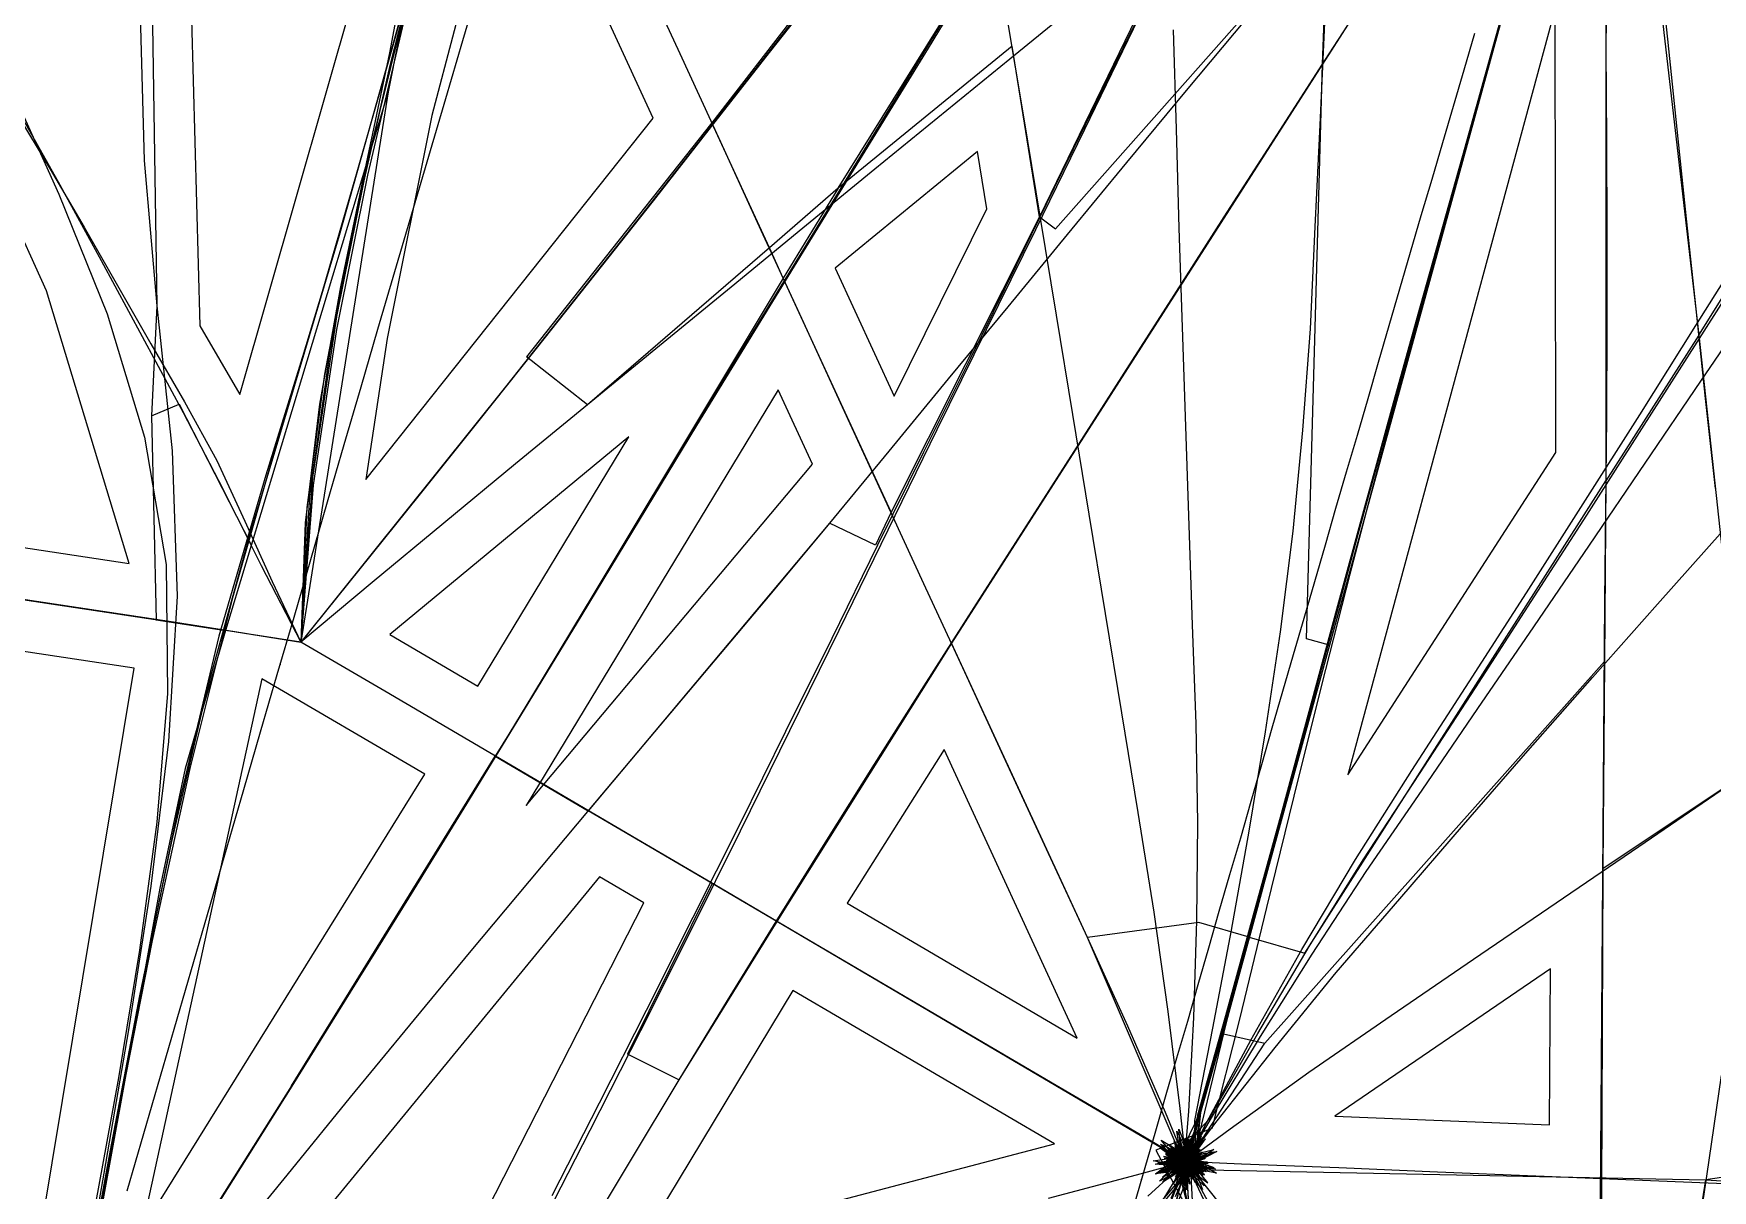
# Model space of a CAD drawing. Header units: metres. Extents: x 465982 to 489928, y 209046 to 231790.
# Drawn here: x 469727 to 471923, y 211962 to 213475 of the extents above; entities that cross this region are included whole.
import ezdxf

# ---------------------------------------------------------------- set-up
doc = ezdxf.new("R2010")
doc.units = ezdxf.units.M
for name, color, linetype in [('ANCHORS_INSIDE', 30, 'CONTINUOUS'), ('ANCHORS_OUTSIDE', 30, 'CONTINUOUS'), ('GREEN_CORRIDOR_EDGES', 3, 'CONTINUOUS'), ('GREEN_CORRIDOR_PARCELS', 3, 'CONTINUOUS'), ('RAILWAY', 7, 'CONTINUOUS'), ('WOOL_PARCELS', 32, 'CONTINUOUS'), ('WOOL_ROADS_L2', 94, 'CONTINUOUS'), ('WOOL_THREADS', 8, 'CONTINUOUS')]:
    doc.layers.add(name, color=color, linetype=linetype)

msp = doc.modelspace()

# ---------------------------------------------------------------- linework, layer by layer
at = {"layer": 'ANCHORS_INSIDE'}
msp.add_point((470049.574, 212650.002), dxfattribs=at)
at = {"layer": 'ANCHORS_OUTSIDE'}
msp.add_point((471176.369, 211976.099), dxfattribs=at)
at = {"layer": 'GREEN_CORRIDOR_EDGES'}
msp.add_lwpolyline([(469849.383, 211961.31), (469871.152, 212036.327), (469893.012, 212111.325), (469914.754, 212186.277), (469936.584, 212261.292), (469958.381, 212336.398), (469980.267, 212411.48), (470002.057, 212486.572), (470023.916, 212561.644), (470045.707, 212636.74), (470067.702, 212711.999), (470089.56, 212787.199), (470111.522, 212862.517), (470133.396, 212937.767), (470155.478, 213013.074), (470177.432, 213088.455), (470199.52, 213163.806), (470221.628, 213239.469), (470243.81, 213314.821), (470266.007, 213390.412), (470288.274, 213466.007), (470310.57, 213541.728)], dxfattribs=at)
at = {"layer": 'GREEN_CORRIDOR_PARCELS'}
for points in [[(470189.537, 213076.448), (470161.747, 212891.743), (470537.575, 213364.647), (470376.42, 213713.719), (470335.589, 213700.901), (470247.934, 213368.017)], [(471446.405, 212505.557), (471718.186, 212927.072), (471717.436, 213507.973)], [(470852.807, 213000.736), (470974.034, 213246.177), (470961.628, 213320.827), (470775.509, 213168.321)], [(470371.19, 212465.538), (470745.673, 212912.153), (470700.954, 213009.105)], [(470307.922, 212621.571), (470505.49, 212947.556), (470192.8, 212689.031)], [(469868.043, 211909.784), (470238.908, 212506.353), (470025.459, 212631.185)], [(471092.052, 212161.202), (470917.979, 212538.563), (470791.355, 212337.655)], [(469937.054, 211726.22), (470255.508, 211810.076), (470525.15, 212338.247), (470467.366, 212372.206)], [(471709.803, 212047.694), (471711.15, 212251.774), (471428.999, 212059.27)], [(470511.785, 211878.312), (471062.48, 212022.74), (470720.117, 212223.642)]]:
    msp.add_lwpolyline(points, close=True, dxfattribs=at)
at = {"layer": 'RAILWAY'}
msp.add_lwpolyline([(471167, 211944.02), (471181.01, 211991.99), (471195.01, 212039.96), (471208.67, 212087.58), (471222.67, 212135.55), (471236.68, 212183.52), (471250.33, 212231.49), (471264.34, 212279.45), (471277.99, 212327.42), (471292, 212375.39), (471306, 212423.36), (471319.66, 212470.98), (471333.66, 212518.95), (471347.32, 212566.92), (471361.32, 212614.89), (471375.33, 212662.86), (471388.98, 212710.47), (471402.99, 212758.44), (471416.99, 212806.41), (471430.65, 212854.38), (471444.65, 212902), (471458.66, 212949.97), (471472.66, 212997.94), (471486.31, 213045.56), (471500.32, 213093.53), (471514.32, 213141.49), (471528.33, 213189.11), (471542.33, 213237.08), (471556.34, 213284.7), (471570.34, 213332.67), (471584.35, 213380.29), (471598.35, 213427.91), (471612.36, 213475.88)], dxfattribs=at)
at = {"layer": 'WOOL_PARCELS'}
for points in [[(469996.544, 213002.949), (470182.947, 213653.873), (469931.451, 213574.784), (469944.323, 213092.792)], [(469852.032, 212782.138), (469743.565, 213138.499), (469595.453, 213465.62), (468955.006, 213256.6), (469100.038, 212895.929)], [(469711.247, 211756.303), (469858.593, 212645.059), (469161.682, 212750.055), (469474.385, 212126.248)]]:
    msp.add_lwpolyline(points, close=True, dxfattribs=at)
at = {"layer": 'WOOL_ROADS_L2'}
for points in [[(471783.802, 213829.976), (471783.921, 212890.262)], [(471819.71, 213820.104), (471905.425, 213080.792), (471783.921, 212890.262)], [(470950.541, 213793.087), (470614.038, 213358.451)], [(470779.508, 213272.801), (470983.01, 213600.551), (470950.541, 213793.087)], [(470289.326, 213781.002), (470216.312, 213528.766), (470190.581, 213398.822)], [(471709.167, 213718.986), (471611.852, 213745.74), (471412.904, 213435.088)], [(471709.167, 213718.986), (471422.211, 212675.202)], [(469880.466, 213627.402), (469888.021, 213119.061), (469881.213, 212975.359)], [(471213.781, 213587.808), (471042.69, 213235.478), (471063.561, 213219.863), (471420.175, 213622.426)], [(471412.904, 213435.088), (471420.175, 213622.426)], [(471006.924, 213458.745), (470779.508, 213272.801)], [(471042.69, 213235.478), (471006.924, 213458.745)], [(471412.904, 213435.088), (470927.876, 212677.734)], [(471422.211, 212675.202), (471392.325, 212683.419), (471412.904, 213435.088)], [(470190.581, 213398.822), (470076.334, 212679.272), (469977.973, 212694.324)], [(470190.581, 213398.822), (469977.973, 212694.324)], [(470614.038, 213358.451), (470371.787, 213052.462)], [(470689.398, 213194.995), (470614.038, 213358.451)], [(471905.425, 213080.792), (472052.279, 213315.941)], [(470779.508, 213272.801), (470689.398, 213194.995)], [(470779.508, 213272.801), (470707.692, 213155.315)], [(471042.69, 213235.478), (470848.825, 212849.196)], [(470689.398, 213194.995), (470451.363, 212989.462)], [(470707.692, 213155.315), (470689.398, 213194.995)], [(470707.692, 213155.315), (470368.514, 212591.279)], [(470848.825, 212849.196), (470707.692, 213155.315)], [(471905.425, 213080.792), (471953.603, 212633.086)], [(470451.363, 212989.462), (470371.787, 213052.462)], [(469881.213, 212975.359), (469917.432, 212990.427), (470010.987, 212807.231)], [(469881.213, 212975.359), (469887.31, 212708.199)], [(471389.984, 212272.529), (471783.921, 212890.262)], [(471783.921, 212890.262), (471782.008, 212653.669)], [(470848.825, 212849.196), (470828.194, 212806.205)], [(470768.202, 212834.995), (470452.274, 212458.691)], [(470828.194, 212806.205), (470768.202, 212834.995)], [(469977.973, 212694.324), (469925.188, 212513.802), (469892.152, 212357.489), (469755.742, 211609.117)], [(469887.31, 212708.199), (469977.973, 212694.324)], [(470927.876, 212677.734), (470699.24, 212313.785)], [(471230.634, 212000.5), (471105.414, 212292.651), (470927.876, 212677.734)], [(471422.211, 212675.202), (471317.24, 212293.375)], [(471337.469, 212154.778), (471782.008, 212653.669)], [(471782.008, 212653.669), (471779.817, 212382.713)], [(471953.603, 212633.086), (471967.087, 212507.782), (471779.817, 212382.713)], [(470368.514, 212591.279), (470330.698, 212530.025)], [(470064.409, 212098.68), (470330.698, 212530.025), (470452.274, 212458.691)], [(470614.557, 212363.471), (470452.274, 212458.691)], [(471779.817, 212382.713), (471775.513, 211334.069)], [(470614.557, 212363.471), (470503.703, 212140.282)], [(470699.24, 212313.785), (470614.557, 212363.471)], [(470699.24, 212313.785), (470571.145, 212106.785)], [(471230.634, 212000.5), (470699.24, 212313.785)], [(471251.436, 212312.313), (471105.414, 212292.651)], [(471317.24, 212293.375), (471251.436, 212312.313)], [(471317.24, 212293.375), (471287.401, 212183.431)], [(471317.24, 212293.375), (471389.984, 212272.529)], [(471287.401, 212183.431), (471240.574, 211989.3)], [(471283.678, 212166.865), (471337.469, 212154.778)], [(470571.145, 212106.785), (470503.703, 212140.282)], [(471249.466, 212019.528), (471337.469, 212154.778)], [(470064.409, 212098.68), (470014.732, 212019.89)], [(470014.732, 212019.89), (469755.742, 211609.117), (470311.404, 211754.487), (470052.671, 211261.67), (469772.864, 210748.53)], [(471240.574, 211989.3), (471194.611, 211983.859), (471230.634, 212000.5), (471249.466, 212019.528)], [(471240.574, 211989.3), (471173.253, 211816.715)], [(471230.634, 212000.5), (471240.574, 211989.3)], [(471240.574, 211989.3), (471260.187, 211619.996), (471315.489, 210977.125)], [(471240.574, 211989.3), (471914.513, 211975.814)], [(471240.574, 211989.3), (471324.827, 211833.112), (471539.188, 211376.546)], [(472022.576, 211992.143), (471914.513, 211975.814)], [(471853.938, 211237.431), (471911.393, 211429.465), (471831.644, 211453.325), (471914.513, 211975.814)], [(471914.513, 211975.814), (472025.088, 211968.793)]]:
    msp.add_lwpolyline(points, dxfattribs=at)
at = {"layer": 'WOOL_THREADS'}
for points in [[(470902.191, 216204.09), (470792.598, 216019.845), (470687.867, 215833.402), (470616.877, 215632.138), (470601.919, 215418.014), (470603.41, 215203.194), (470591.014, 214988.967), (470552.931, 214777.245), (470505.964, 214567.099), (470454.843, 214357.973), (470399.245, 214149.782), (470337.391, 213943.271), (470273.559, 213737.242), (470217.001, 213528.939), (470166.466, 213319.18), (470123.428, 213107.784), (470091.544, 212894.379), (470076.334, 212679.272)], [(469805.914, 216188.053), (469834.284, 216034.621), (469865.757, 215881.652), (469895.987, 215728.34), (469925.227, 215575.04), (469949.164, 215420.488), (469962.817, 215264.731), (469946.8, 215110.429), (469930.079, 214956.277), (469940.109, 214800.244), (469967.876, 214646.392), (470013.848, 214497.201), (470072.909, 214352.765), (470136.207, 214210.015), (470194.112, 214064.932), (470234.323, 213914.093), (470239.401, 213758.368), (470221.199, 213603.556), (470192.491, 213449.912), (470160.248, 213297.072), (470128.492, 213144.036), (470100.746, 212990.284), (470082.077, 212835.364), (470076.334, 212679.272)], [(470879.111, 216165.374), (470775.426, 215989.24), (470680.125, 215809.087), (470618.376, 215614.641), (470604.684, 215409.995), (470603.836, 215204.766), (470590.554, 215000.255), (470553.831, 214798.384), (470507.843, 214598.242), (470460.971, 214398.026), (470410.603, 214198.676), (470354.649, 214001.086), (470295.552, 213804.634), (470237.623, 213607.552), (470182.659, 213409.19), (470126.799, 213210.984), (470067.842, 213013.774), (470008.839, 212816.826), (469954.11, 212618.664), (469907.328, 212418.254), (469865.633, 212216.739), (469826.905, 212014.62), (469790.163, 211812.071), (469755.742, 211609.117)], [(470883.28, 216169.611), (470785.588, 216006.744), (470691.047, 215842.92), (470621.7, 215667.365), (470602.908, 215478.679), (470602.181, 215288.777), (470599.351, 215098.789), (470576.598, 214909.758), (470538.921, 214722.874), (470496.857, 214536.931), (470452.095, 214351.584), (470403.271, 214167.212), (470349.247, 213984.206), (470292.917, 213802.053), (470240.125, 213618.565), (470193.035, 213433.276), (470150.477, 213247.102), (470114.279, 213059.61), (470088.002, 212870.2), (470076.334, 212679.272)], [(470634.953, 216119.32), (470673.331, 215947.924), (470650.376, 215775.634), (470613.914, 215605.508), (470604.505, 215430.732), (470604.631, 215255.815), (470601.594, 215080.735), (470578.623, 214906.744), (470542.009, 214734.763), (470503.042, 214563.386), (470462.729, 214392.289), (470419.952, 214221.695), (470372.676, 214052.029), (470321.991, 213883.45), (470268.883, 213715.516), (470222.265, 213545.406), (470179.667, 213374.389), (470140.743, 213202.581), (470107.491, 213029.657), (470084.3, 212855.159), (470076.334, 212679.272)], [(470818.99, 216061.451), (470711.716, 215871.905), (470632.708, 215669.021), (470606.078, 215451.981), (470598.797, 215233.572), (470587.029, 215015.557), (470551.528, 214799.846), (470504.474, 214586.191), (470454.65, 214372.926), (470400.036, 214160.844), (470339.342, 213950.235), (470275.713, 213740.399), (470215.989, 213529.211), (470156.917, 213317.935), (470095.6, 213107.286), (470030.91, 212897.641), (469969.354, 212687.004), (469918.372, 212473.263), (469873.948, 212257.896), (469833.002, 212041.946), (469793.916, 211825.627), (469755.742, 211609.117)], [(470817.292, 216059.957), (470704.369, 215860.977), (470624.113, 215647.245), (470603.144, 215418.85), (470599.701, 215189.307), (470582.08, 214960.358), (470540.511, 214733.591), (470490.322, 214508.609), (470434.963, 214285.144), (470373.745, 214063.321), (470308.002, 213843.012), (470242.637, 213622.381), (470180.324, 213400.642), (470116.906, 213179.182), (470050.426, 212958.496), (469986.947, 212737.248), (469931.078, 212513.837), (469881.98, 212288.829), (469837.592, 212062.748), (469795.969, 211836.108), (469755.742, 211609.117)], [(470823.569, 216067.198), (470722.779, 215888.644), (470645.764, 215699.183), (470614.761, 215496.529), (470604.243, 215291.781), (470594.459, 215086.908), (470565.591, 214883.428), (470524.253, 214682.029), (470480.291, 214481.162), (470432.655, 214281.168), (470379.897, 214082.507), (470322.66, 213885.508), (470263.019, 213689.179), (470210.657, 213490.326), (470163.762, 213289.907), (470123.334, 213088.051), (470092.705, 212884.482), (470076.334, 212679.272)], [(471959.496, 215203.221), (471881.415, 215084.059), (471802.723, 214965.365), (471722.525, 214847.442), (471641.365, 214730.043), (471559.378, 214613.128), (471476.343, 214496.765), (471392.845, 214380.924), (471308.631, 214265.328), (471223.741, 214150.036), (471138.269, 214035.197), (471051.785, 213920.951), (470964.506, 213807.032), (470877.134, 213693.147), (470789.008, 213579.748), (470700.575, 213466.521), (470612.381, 213353.425), (470524.064, 213240.448), (470435.096, 213127.7), (470345.797, 213015.335), (470256.21, 212903.227), (470166.375, 212791.248), (470076.334, 212679.272)], [(469911.278, 214833.026), (469894.824, 214643.115), (469889.802, 214452.64), (469880.425, 214262.188), (469873.866, 214071.522), (469869.267, 213880.801), (469867.437, 213690.385), (469866.237, 213499.784), (469871.332, 213308.986), (469888.021, 213119.061), (469908.26, 212929.614), (469914.678, 212739.253), (469903.259, 212549.208), (469880.376, 212360.173), (469851.115, 212172.165), (469818.749, 211984.628), (469785.949, 211797.08)], [(471817.131, 214788.891), (471747.845, 214660.147), (471679.153, 214530.985), (471611.929, 214400.941), (471546.057, 214270.283), (471481.478, 214138.998), (471417.925, 214007.39), (471355.182, 213875.391), (471292.037, 213743.726), (471228.83, 213612.182), (471165.559, 213480.831), (471101.78, 213349.598), (471037.679, 213218.585), (470973.198, 213087.645), (470908.523, 212956.739), (470844.443, 212825.585), (470780.154, 212694.428), (470715.72, 212563.185), (470651.067, 212432.125), (470586.198, 212301.332), (470520.65, 212170.645), (470454.63, 212040.22), (470388.045, 211910.167)], [(471800.714, 214754.413), (471737.462, 214634.238), (471674.467, 214513.77), (471612.318, 214392.777), (471551.052, 214271.319), (471490.696, 214149.463), (471431.241, 214027.274), (471371.784, 213905.024), (471311.922, 213782.723), (471252.024, 213660.484), (471192.236, 213538.196), (471132.155, 213416.07), (471072.211, 213293.868), (471012.215, 213171.749), (470951.958, 213049.749), (470891.268, 212927.89), (470831.094, 212805.964), (470770.959, 212684.092), (470710.67, 212562.165), (470650.179, 212440.388), (470589.532, 212318.914), (470528.355, 212197.495), (470466.803, 212076.179), (470404.908, 211954.942)], [(471640.636, 214730.835), (471570.566, 214630.733), (471499.826, 214530.927), (471428.866, 214431.31), (471357.444, 214332.036), (471285.211, 214232.958), (471212.827, 214134.105), (471139.994, 214035.518), (471066.41, 213937.342), (470991.933, 213839.543), (470917.063, 213741.863), (470841.521, 213644.487), (470765.411, 213547.396), (470689.324, 213450.355), (470613.476, 213353.454), (470537.557, 213256.639), (470461.139, 213159.957), (470384.534, 213063.38), (470307.779, 212967.062), (470230.779, 212871.001), (470153.637, 212775.141), (470076.334, 212679.272)], [(471194.611, 211983.859), (471259.863, 212004.319), (471203.201, 211998.173), (471263.612, 211997.126), (471205.159, 212006.335), (471262.301, 211989.344), (471208.099, 212013.789), (471258.597, 211982.295), (471212.781, 212020.25), (471253.115, 211976.508), (471218.991, 212025.255), (471246.288, 211972.402), (471226.276, 212028.475), (471238.933, 211970.336), (471233.209, 212029.75), (471233.352, 211970.103), (471237.489, 212029.637), (471230.075, 211970.424), (471239.967, 212029.28), (471228.203, 211970.77), (471241.362, 212028.99), (471227.18, 211971.027), (471242.104, 212028.85), (471226.722, 211971.28), (471242.49, 212029.124), (471226.891, 211972.307), (471243.195, 212031.972), (471229.075, 211980.115), (471250.379, 212056.266), (471289.624, 212196.042), (471328.775, 212338.093), (471367.206, 212480.045), (471405.508, 212621.822), (471443.954, 212763.357), (471482.668, 212904.776), (471521.772, 213046.227), (471561.199, 213187.848), (471600.768, 213329.886), (471640.407, 213472.156), (471679.914, 213614.853)], [(471678.731, 213610.513), (471639.079, 213467.608), (471599.169, 213325.047), (471559.342, 213182.854), (471519.613, 213040.951), (471480.499, 212899.079), (471441.923, 212757.303), (471403.777, 212615.61), (471365.92, 212473.864), (471327.914, 212331.886), (471289.032, 212189.995), (471249.397, 212050.15), (471217.92, 211971.055), (471260.176, 212029.444), (471203.821, 211979.124), (471270.061, 212012.153), (471197.134, 211997.485), (471271.371, 211991.712), (471202.072, 212016.947), (471262.957, 211971.754), (471218.995, 212026.412), (471237.907, 211939.242)], [(470972.07, 213580.041), (470897.227, 213456.154), (470821.507, 213332.747), (470745.634, 213209.504), (470669.941, 213086.226), (470594.231, 212962.668), (470519.059, 212838.825), (470443.925, 212714.977), (470368.765, 212591.127), (470293.24, 212467.64), (470217.293, 212344.373), (470141.1, 212221.312), (470064.58, 212098.574), (469987.76, 211976.068), (469910.685, 211853.692)], [(471784.946, 213575.422), (471783.79, 213455.478), (471784.552, 213334.89), (471785.009, 213214.253), (471785.164, 213093.686), (471784.593, 212973.392), (471783.425, 212853.225), (471781.959, 212733.154), (471780.88, 212612.928), (471780.097, 212492.478), (471779.211, 212371.945), (471778.341, 212251.404), (471777.546, 212130.792), (471776.75, 212010.179), (471775.829, 211889.642)], [(471851.924, 213585.411), (471864.178, 213467.893), (471876.421, 213350.317), (471888.892, 213232.677), (471901.295, 213115.225), (471913.794, 212997.817), (471926.587, 212880.355)], [(471194.611, 211983.859), (471224.516, 211995.424), (471241.57, 212005.04), (471228.804, 211992.318), (471237.78, 212008.264), (471233.647, 211990.534), (471232.701, 212008.748), (471238.679, 211991.53), (471228.14, 212006.405), (471242.409, 211995.062), (471225.539, 212001.967), (471243.667, 212000.059), (471225.732, 211996.807), (471242.031, 212004.968), (471228.69, 211992.547), (471237.982, 212008.229), (471233.507, 211990.559), (471232.784, 212008.772), (471238.659, 211991.518), (471228.105, 212006.377), (471242.471, 211995.161), (471225.49, 212001.779), (471243.657, 212000.334), (471225.848, 211996.467), (471241.77, 212005.333), (471229.118, 211992.217), (471237.387, 212008.456), (471234.241, 211990.507), (471231.968, 212008.587), (471239.477, 211991.984), (471227.386, 212005.616), (471242.984, 211996.197), (471225.286, 212000.53), (471243.469, 212001.698), (471226.479, 211995.118), (471240.69, 212006.517), (471230.599, 211991.35), (471235.603, 212008.866), (471236.179, 211990.659), (471230.059, 212007.816), (471241.151, 211993.367), (471226.148, 212003.697), (471243.609, 211998.508), (471225.401, 211998.029), (471242.557, 212004.145), (471228.163, 211992.985), (471238.345, 212008.086), (471233.411, 211990.555), (471232.585, 212008.748), (471239.101, 211991.742), (471227.549, 212005.82), (471242.962, 211996.121), (471225.269, 212000.432), (471243.414, 212001.966), (471226.7, 211994.736), (471240.237, 212006.916), (471231.297, 211991.05), (471234.699, 212008.935), (471237.209, 211990.887), (471229.09, 212007.149), (471242.129, 211994.308), (471226.039, 212002.272), (471244.869, 212000.468), (471228.743, 211996.974), (471226.159, 212019.608), (471207.728, 212063.89), (471158.429, 212176.908), (471105.414, 212292.651), (471051.999, 212408.446), (470998.457, 212524.191), (470945.011, 212639.858), (470891.609, 212755.47), (470838.471, 212871.121), (470785.274, 212986.723), (470731.924, 213102.388), (470678.782, 213217.836), (470625.835, 213333.179), (470572.855, 213448.511), (470519.564, 213563.966)], [(471661.39, 213547.9), (471626.546, 213422.896), (471591.654, 213297.736), (471556.784, 213172.642), (471522.006, 213047.832), (471487.495, 212923.24), (471453.159, 212798.22), (471418.999, 212673.004), (471385.021, 212547.835), (471351.269, 212422.844), (471317.392, 212298.711), (471283.491, 212175.715), (471250.749, 212059.31), (471227.441, 212010.97), (471245.284, 211978.807), (471224.454, 212016.4), (471246.244, 211982.535), (471221.927, 212015.84), (471248.035, 211984.364), (471219.98, 212014.285), (471249.782, 211986.166), (471218.306, 212012.421), (471251.325, 211988.145), (471216.879, 212010.353), (471252.622, 211990.3), (471215.715, 212008.12), (471253.648, 211992.603), (471214.831, 212005.756), (471254.385, 211995.02), (471214.244, 212003.296), (471254.819, 211997.514), (471213.965, 212000.778), (471254.943, 212000.047), (471213.998, 211998.24), (471254.752, 212002.579), (471214.345, 211995.723), (471254.249, 212005.072), (471215.002, 211993.265), (471253.441, 212007.484), (471215.959, 211990.906), (471252.34, 212009.781), (471217.204, 211988.683), (471250.965, 212011.928), (471218.727, 211986.64), (471249.36, 212013.918), (471220.567, 211984.887), (471247.711, 212015.953), (471223.118, 211984.124), (471247.008, 212019.997), (471227.409, 211988.584), (471210.535, 211936.955)], [(471661.77, 213549.324), (471627.071, 213424.911), (471592.336, 213300.392), (471557.639, 213176.003), (471523.016, 213051.851), (471488.531, 212927.531), (471454.222, 212802.896), (471420.099, 212678.192), (471386.245, 212553.546), (471352.637, 212429.242), (471318.905, 212305.747), (471285.313, 212183.087), (471252.173, 212063.494), (471238.202, 212013.307), (471229.074, 211980.483), (471239.065, 212016.474), (471229.561, 211982.146), (471239.21, 212017.081), (471229.641, 211982.353), (471239.209, 212017.163), (471229.671, 211982.373), (471239.189, 212017.178), (471229.694, 211982.371), (471239.167, 212017.186), (471229.717, 211982.365), (471239.144, 212017.192), (471229.741, 211982.359), (471239.12, 212017.199), (471229.764, 211982.352), (471239.096, 212017.205), (471229.789, 211982.346), (471239.072, 212017.212), (471229.814, 211982.339), (471239.046, 212017.218), (471229.84, 211982.332), (471239.02, 212017.225), (471229.866, 211982.326), (471238.994, 212017.232), (471229.893, 211982.318), (471238.967, 212017.239), (471229.92, 211982.311), (471238.939, 212017.247), (471229.949, 211982.305), (471238.912, 212017.257), (471229.979, 211982.307), (471238.889, 212017.289), (471230.025, 211982.369), (471238.91, 212017.493), (471230.194, 211982.917), (471239.266, 212019.041), (471230.913, 211985.701), (471218.104, 211934.323)], [(471661.562, 213548.798), (471626.92, 213424.494), (471592.24, 213300.075), (471557.594, 213175.777), (471523.021, 213051.711), (471488.574, 212927.476), (471454.287, 212802.929), (471420.175, 212678.318), (471386.317, 212553.772), (471352.697, 212429.579), (471318.976, 212306.2), (471285.404, 212183.669), (471252.215, 212064.005), (471238.191, 212014.75), (471231.651, 211983.759), (471235.245, 212015.255), (471235.384, 211984.056), (471231.657, 212015.219), (471238.95, 211984.76), (471228.188, 212014.197), (471242.271, 211986.206), (471225.052, 212012.389), (471245.176, 211988.368), (471222.415, 212009.907), (471247.509, 211991.138), (471220.418, 212006.887), (471249.145, 211994.369), (471219.165, 212003.489), (471249.997, 211997.888), (471218.725, 211999.894), (471250.019, 212001.51), (471219.12, 211996.294), (471249.211, 212005.04), (471220.33, 211992.88), (471247.615, 212008.291), (471222.29, 211989.834), (471245.314, 212011.088), (471224.893, 211987.313), (471242.426, 212013.266), (471227.987, 211985.405), (471239.08, 212014.578), (471231.399, 211983.834), (471235.479, 212013.871), (471235.586, 211978.274), (471239.517, 211916.025)], [(471109.627, 213527.954), (471015.587, 213451.327), (470921.466, 213374.663), (470827.389, 213297.702), (470733.411, 213220.695), (470639.509, 213143.705), (470545.497, 213066.548), (470451.363, 212989.462), (470357.302, 212912.222), (470263.523, 212834.688), (470169.952, 212756.99), (470076.334, 212679.272)], [(471481.647, 213541.727), (471415.551, 213439.788), (471349.673, 213337.639), (471283.962, 213235.469), (471218.488, 213133.234), (471153.191, 213030.942), (471087.892, 212928.64), (471022.386, 212826.386), (470956.767, 212724.303), (470891.573, 212622.008), (470826.537, 212519.496), (470761.827, 212416.826), (470697.779, 212313.869), (470634.263, 212210.547), (470571.145, 212106.785), (470508.456, 212002.871), (470446.172, 211898.9)], [(471655.623, 213526.232), (471617.862, 213391.994), (471580.098, 213257.829), (471542.354, 213123.763), (471504.899, 212989.805), (471467.923, 212855.865), (471431.331, 212721.987), (471395.027, 212588.221), (471358.908, 212454.706), (471322.502, 212321.921), (471285.951, 212190.238), (471249.337, 212060.573), (471243.175, 211996.058), (471201.149, 211946.673)], [(471654.481, 213522.75), (471616.681, 213388.063), (471578.844, 213253.346), (471540.993, 213118.609), (471503.395, 212983.838), (471466.231, 212848.919), (471429.406, 212713.865), (471392.822, 212578.696), (471356.441, 212443.74), (471319.848, 212309.376), (471283.391, 212176.043), (471247.873, 212048.154), (471227.343, 211975.109), (471243.896, 212032.147), (471225.652, 211970.51), (471243.791, 212030.258), (471225.139, 211969.989), (471243.991, 212029.957), (471224.896, 211969.981), (471244.166, 212029.871), (471224.735, 211970.023), (471244.306, 212029.82), (471224.599, 211970.062), (471244.435, 212029.765), (471224.449, 211970.078), (471244.559, 212029.627), (471224.189, 211969.891), (471244.523, 212028.857), (471223.227, 211967.996), (471242.803, 212023.069), (471215.707, 211949.857)], [(470924.89, 213505.696), (470856.482, 213393.58), (470787.963, 213281.607), (470719.59, 213169.721), (470651.38, 213057.83), (470583.1, 212945.954), (470515.182, 212833.908), (470447.264, 212721.844), (470379.349, 212609.803), (470311.379, 212497.876), (470242.876, 212386.164), (470173.99, 212274.657), (470104.781, 212163.328), (470035.302, 212052.153), (469965.61, 211941.104)], [(471652.108, 213514.481), (471615.24, 213382.318), (471578.314, 213249.974), (471541.367, 213117.518), (471504.613, 212985.019), (471468.196, 212852.442), (471432.069, 212719.857), (471396.192, 212587.339), (471360.526, 212455.05), (471324.812, 212323.445), (471288.977, 212192.675), (471253.475, 212064.065), (471247.174, 212006.105), (471210.818, 211995.813), (471252.006, 211991.633), (471222.2, 212020.338), (471237.83, 211985.832), (471200.232, 211941.077)], [(471652.876, 213517.45), (471615.627, 213384.298), (471578.323, 213251.02), (471540.994, 213117.66), (471503.88, 212984.251), (471467.145, 212850.725), (471430.719, 212717.129), (471394.536, 212583.515), (471358.529, 212450.014), (471322.375, 212317.178), (471286.178, 212185.361), (471250.583, 212055.678), (471247.425, 211986.676), (471211.035, 212017.761), (471255.025, 211984.862), (471212.34, 212015.066), (471256.417, 211985.234), (471212.001, 212013.937), (471257.142, 211986.093), (471211.558, 212012.903), (471257.998, 211986.903), (471211.858, 212011.512), (471260.824, 211986.631), (471218.85, 212009.488), (471236.427, 211942.163)], [(471653.785, 213519.799), (471616.163, 213385.677), (471578.502, 213251.466), (471540.824, 213117.183), (471503.374, 212982.834), (471466.323, 212848.317), (471429.583, 212713.656), (471393.071, 212578.879), (471356.763, 212444.322), (471320.293, 212310.366), (471283.835, 212177.4), (471248.346, 212049.857), (471228.058, 211979.061), (471243.944, 212029.966), (471225.939, 211973.158), (471243.467, 212027.823), (471225.565, 211972.471), (471243.505, 212027.526), (471225.428, 211972.415), (471243.595, 212027.461), (471225.323, 211972.437), (471243.7, 212027.42), (471225.201, 211972.471), (471243.834, 212027.358), (471225.021, 211972.487), (471243.997, 212027.172), (471224.649, 211972.247), (471243.971, 212026.127), (471223.262, 211969.742), (471241.282, 212018.516), (471220.484, 211944.466)], [(471312.985, 213494.661), (471234.664, 213400.673), (471156.675, 213306.472), (471078.969, 213212.278), (471001.286, 213117.97), (470923.557, 213023.515), (470845.919, 212929.148), (470768.202, 212834.995), (470689.92, 212741.083), (470611.274, 212647.288), (470532.365, 212553.712), (470453.567, 212460.308), (470375.04, 212366.697), (470296.732, 212272.624), (470218.752, 212178.297), (470141.068, 212083.787), (470063.676, 211989.024), (469986.54, 211894.098)], [(471194.611, 211983.859), (471227.734, 211994.503), (471247.857, 212008.707), (471223.32, 211993.015), (471246.809, 212006.531), (471222.176, 211993.58), (471247.071, 212005.427), (471221.647, 211994.526), (471247.449, 212004.406), (471221.267, 211995.543), (471247.773, 212003.369), (471220.979, 211996.588), (471248.018, 212002.313), (471220.776, 211997.652), (471248.179, 212001.244), (471220.656, 211998.726), (471248.257, 212000.168), (471220.621, 211999.802), (471248.25, 211999.093), (471220.669, 212000.873), (471248.16, 211998.028), (471220.8, 212001.932), (471247.99, 211996.978), (471221.01, 212002.971), (471247.741, 211995.951), (471221.296, 212003.985), (471247.417, 211994.952), (471221.657, 212004.967), (471247.021, 211993.988), (471222.087, 212005.912), (471246.557, 211993.063), (471222.583, 212006.815), (471246.031, 211992.182), (471223.14, 212007.672), (471245.445, 211991.35), (471223.754, 212008.479), (471244.804, 211990.569), (471224.42, 212009.233), (471244.114, 211989.842), (471225.133, 212009.932), (471243.379, 211989.172), (471225.888, 212010.572), (471242.604, 211988.562), (471226.682, 212011.153), (471241.793, 211988.011), (471227.51, 212011.673), (471240.95, 211987.523), (471228.366, 212012.13), (471240.08, 211987.097), (471229.249, 212012.525), (471239.185, 211986.736), (471230.152, 212012.86), (471238.269, 211986.45), (471231.066, 212013.162), (471237.32, 211986.317), (471231.959, 212013.647), (471236.277, 211986.97), (471232.511, 212017.304), (471226.878, 212069.227), (471211.355, 212196.132), (471192.666, 212326.153), (471171.815, 212456.396), (471150.705, 212586.606), (471129.37, 212716.721), (471108.017, 212846.755), (471086.63, 212976.746), (471065.151, 213106.676), (471043.762, 213236.468), (471022.196, 213366.238), (471000.452, 213496.054)], [(471645.022, 213489.586), (471604.741, 213345.712), (471564.403, 213201.818), (471524.058, 213057.951), (471484.072, 212913.896), (471444.604, 212769.571), (471405.559, 212625.123), (471366.758, 212480.495), (471327.669, 212335.75), (471287.261, 212191.098), (471246.564, 212048.353), (471232.775, 211958.665), (471225.239, 212042.151), (471255.982, 211963.178), (471201.9, 212027.569), (471274.18, 211984.381), (471191.668, 212000.881), (471274.828, 212012.834), (471199.666, 211973.984), (471258.462, 212032.932), (471214.843, 211951.942)], [(471644.696, 213488.522), (471604.551, 213344.928), (471564.355, 213201.291), (471524.157, 213057.665), (471484.274, 212913.858), (471444.842, 212769.797), (471405.783, 212625.636), (471366.94, 212481.319), (471327.854, 212336.901), (471287.635, 212192.572), (471247.316, 212050.221), (471235.228, 211962.936), (471222.387, 212039.447), (471258.087, 211967.873), (471201.015, 212022.349), (471273.155, 211989.696), (471194.307, 211996.391), (471271.028, 212015.698), (471203.994, 211972.858), (471254.408, 212032.838), (471220.134, 211953.478)], [(471194.611, 211983.859), (471253.03, 211998.249), (471208.54, 212005.082), (471256.988, 211992.67), (471211.686, 212009.195), (471255.89, 211988.389), (471213.986, 212013.067), (471253.527, 211984.619), (471216.78, 212016.551), (471250.459, 211981.385), (471220.14, 212019.482), (471246.848, 211978.77), (471223.977, 212021.754), (471242.821, 211976.857), (471228.162, 212023.287), (471238.514, 211975.705), (471232.555, 212024.016), (471234.081, 211975.317), (471236.78, 212023.958), (471230.092, 211975.715), (471240.589, 212023.327), (471226.611, 211976.634), (471243.822, 212022.242), (471223.549, 211977.912), (471246.793, 212020.759), (471220.602, 211979.647), (471249.762, 212018.701), (471217.561, 211982.101), (471252.823, 212015.706), (471214.611, 211985.544), (471255.476, 212012.018), (471212.322, 211989.473), (471257.391, 212007.894), (471210.795, 211993.758), (471258.493, 212003.484), (471210.056, 211998.253), (471258.657, 211998.954), (471209.892, 212002.864), (471257.22, 211994.667), (471208.624, 212008.524), (471249.118, 211991.161), (471245.853, 212053.656), (471269.653, 212174.43), (471294.113, 212302.439), (471317.051, 212431.737), (471338.491, 212561.854), (471357.937, 212692.785), (471374.513, 212824.386), (471387.429, 212956.472), (471397.306, 213089.218), (471403.488, 213222.638), (471409.833, 213355.959), (471416.275, 213489.221)], [(471194.611, 211983.859), (471233.911, 212012.915), (471236.999, 211978.683), (471233.446, 212017.905), (471234.22, 211980.456), (471235.923, 212018.562), (471231.667, 211980.902), (471238.452, 212018.278), (471229.171, 211981.474), (471240.914, 212017.579), (471226.762, 211982.353), (471243.264, 212016.543), (471224.482, 211983.551), (471245.463, 212015.19), (471222.376, 211985.054), (471247.467, 212013.543), (471220.483, 211986.839), (471249.238, 212011.626), (471218.843, 211988.88), (471250.739, 212009.469), (471217.491, 211991.144), (471251.934, 212007.109), (471216.459, 211993.59), (471252.795, 212004.587), (471215.775, 211996.177), (471253.297, 212001.948), (471215.46, 211998.855), (471253.421, 211999.244), (471215.53, 212001.571), (471253.156, 211996.53), (471215.991, 212004.269), (471252.499, 211993.862), (471216.843, 212006.891), (471251.455, 211991.3), (471218.074, 212009.38), (471250.04, 211988.901), (471219.667, 212011.675), (471248.277, 211986.723), (471221.592, 212013.723), (471246.201, 211984.817), (471223.81, 212015.471), (471243.857, 211983.23), (471226.277, 212016.866), (471241.303, 211981.975), (471228.955, 212017.793), (471238.622, 211980.864), (471231.823, 212017.608), (471235.755, 211978.199), (471234.013, 212013.141), (471238.336, 212065.229), (471244.727, 212188.394), (471248.851, 212314.982), (471249.918, 212442.949), (471247.606, 212572.112), (471243.052, 212701.794), (471238.562, 212831.576), (471234.074, 212961.352), (471229.883, 213091.091), (471225.748, 213220.725), (471221.841, 213350.356), (471218.116, 213479.926)], [(471645.074, 213489.049), (471605.295, 213345.083), (471565.53, 213201.067), (471525.904, 213057.025), (471486.886, 212912.718), (471448.776, 212768.026), (471411.62, 212623.065), (471375.459, 212477.725), (471339.801, 212332.099), (471304.601, 212186.09), (471268.253, 212042.909), (471194.989, 212014.847), (471231.696, 211946.367)], [(469690.38, 213418.87), (469759.999, 213265.109), (469822.923, 213108.532), (469872.038, 212947.169), (469900.309, 212780.818), (469902.135, 212612.214), (469888.105, 212443.717), (469865.539, 212276.128), (469837.871, 212109.242), (469807.492, 211942.831)], [(469703.066, 213373.168), (469748.63, 213297.961), (469793.141, 213222.168), (469836.591, 213145.89), (469880.139, 213069.505), (469924.281, 212993.562), (469966.499, 212916.652), (470003.056, 212837.531), (470038.804, 212758.336), (470076.334, 212679.272)], [(469705.982, 213376.013), (469761.025, 213277.306), (469815.343, 213178.317), (469868.965, 213078.904), (469922.554, 212979.706), (469974.548, 212879.772), (470024.8, 212779.397), (470076.334, 212679.272)], [(471194.611, 211983.859), (471258.116, 212004.266), (471204.332, 211997.227), (471262.405, 211998.909), (471205.912, 212003.684), (471262.049, 211992.758), (471207.628, 212009.757), (471259.894, 211986.824), (471210.535, 212015.44), (471256.363, 211981.443), (471214.702, 212020.43), (471251.61, 211976.918), (471219.993, 212024.42), (471245.831, 211973.561), (471226.15, 212027.147), (471239.651, 211971.687), (471231.9, 212028.341), (471234.789, 211971.271), (471235.909, 212028.472), (471231.609, 211971.439), (471238.399, 212028.24), (471229.651, 211971.708), (471239.937, 212027.983), (471228.428, 211971.945), (471240.914, 212027.774), (471227.632, 211972.129), (471241.576, 212027.613), (471227.063, 211972.277), (471242.088, 212027.48), (471226.58, 211972.423), (471242.585, 212027.373), (471226.089, 211972.667), (471243.251, 212027.446), (471225.648, 211973.598), (471244.831, 212029.161), (471226.585, 211979.702), (471258.152, 212044.741), (471319.275, 212158.577), (471385.886, 212276.957), (471456.041, 212394.793), (471529.728, 212511.496), (471604.92, 212627.408), (471679.84, 212743.603), (471754.114, 212860.024), (471828.034, 212976.619), (471901.595, 213093.342), (471975.155, 213210.11)], [(471194.611, 211983.859), (471251.786, 211999.984), (471208.707, 212000.942), (471257.106, 211998.047), (471210.717, 212002.056), (471257.679, 211996.907), (471211.091, 212003.124), (471257.609, 211995.821), (471211.301, 212004.186), (471257.416, 211994.765), (471211.53, 212005.228), (471257.171, 211993.736), (471211.798, 212006.242), (471256.884, 211992.736), (471212.104, 212007.226), (471256.559, 211991.768), (471212.447, 212008.178), (471256.199, 211990.833), (471212.822, 212009.096), (471255.809, 211989.932), (471213.226, 212009.979), (471255.391, 211989.067), (471213.657, 212010.826), (471254.948, 211988.237), (471214.112, 212011.638), (471254.483, 211987.443), (471214.588, 212012.415), (471253.996, 211986.683), (471215.083, 212013.158), (471253.492, 211985.956), (471215.596, 212013.869), (471252.97, 211985.262), (471216.127, 212014.548), (471252.433, 211984.597), (471216.674, 212015.196), (471251.884, 211983.958), (471217.247, 212015.807), (471251.345, 211983.317), (471217.913, 212016.313), (471251.003, 211982.474), (471219.175, 212016.134), (471252.387, 211979.922), (471222.391, 212009.764), (471264.18, 212054.576), (471328.302, 212167.093), (471395.561, 212280.931), (471466.208, 212394.409), (471539.79, 212506.854), (471613.18, 212619.415), (471686.236, 212732.185), (471758.749, 212845.245), (471830.93, 212958.409), (471902.983, 213071.529), (471975.208, 213184.642)], [(471194.611, 211983.859), (471232.41, 212012.493), (471240.107, 211979.788), (471229.801, 212016.884), (471238.944, 211981.463), (471230.339, 212017.723), (471238.147, 211981.532), (471231.054, 212017.959), (471237.406, 211981.427), (471231.785, 212018.089), (471236.674, 211981.326), (471232.513, 212018.18), (471235.949, 211981.252), (471233.235, 212018.24), (471235.232, 211981.206), (471233.946, 212018.272), (471234.527, 211981.189), (471234.645, 212018.276), (471233.834, 211981.197), (471235.33, 212018.255), (471233.156, 211981.231), (471236, 212018.209), (471232.494, 211981.288), (471236.655, 212018.141), (471231.848, 211981.367), (471237.291, 212018.053), (471231.22, 211981.465), (471237.911, 212017.944), (471230.61, 211981.582), (471238.513, 212017.818), (471230.016, 211981.717), (471239.097, 212017.676), (471229.441, 211981.867), (471239.664, 212017.518), (471228.882, 211982.032), (471240.214, 212017.346), (471228.34, 211982.211), (471240.749, 212017.161), (471227.813, 211982.402), (471241.268, 212016.963), (471227.3, 211982.606), (471241.774, 212016.752), (471226.799, 211982.818), (471242.262, 212016.519), (471226.297, 211983.018), (471242.703, 212016.206), (471225.702, 211983.037), (471242.836, 212015.343), (471224.255, 211981.598), (471241.273, 212011.812), (471268.044, 212056.909), (471332.07, 212163.392), (471399.539, 212271.218), (471470.009, 212379.072), (471543.255, 212485.722), (471616.436, 212592.362), (471689.479, 212699.157), (471762.372, 212806.167), (471835.276, 212913.318), (471908.176, 213020.52), (471981.379, 213127.779)], [(471194.611, 211983.859), (471225.585, 212000.406), (471250.155, 211999.268), (471221.553, 212000.704), (471248.224, 211998.098), (471221.028, 212001.907), (471247.799, 211996.956), (471221.182, 212003.067), (471247.483, 211995.825), (471221.507, 212004.19), (471247.098, 211994.724), (471221.932, 212005.272), (471246.627, 211993.665), (471222.445, 212006.307), (471246.072, 211992.655), (471223.041, 212007.29), (471245.437, 211991.702), (471223.712, 212008.213), (471244.731, 211990.811), (471224.452, 212009.07), (471243.959, 211989.989), (471225.255, 212009.857), (471243.128, 211989.238), (471226.112, 212010.57), (471242.245, 211988.563), (471227.018, 212011.206), (471241.318, 211987.966), (471227.965, 212011.763), (471240.354, 211987.45), (471228.945, 212012.238), (471239.359, 211987.016), (471229.952, 212012.631), (471238.341, 211986.665), (471230.979, 212012.94), (471237.306, 211986.397), (471232.019, 212013.167), (471236.262, 211986.212), (471233.067, 212013.311), (471235.213, 211986.108), (471234.116, 212013.374), (471234.166, 211986.086), (471235.16, 212013.356), (471233.126, 211986.144), (471236.194, 212013.259), (471232.1, 211986.28), (471237.212, 212013.084), (471231.091, 211986.492), (471238.21, 212012.835), (471230.105, 211986.779), (471239.182, 212012.513), (471229.147, 211987.138), (471240.127, 212012.122), (471228.225, 211987.574), (471241.049, 212011.682), (471227.374, 211988.13), (471242.037, 212011.322), (471226.881, 211989.162), (471244.551, 212013.052), (471275.243, 212052.854), (471351.182, 212149.04), (471431.148, 212246.851), (471514.158, 212343.559), (471597.623, 212440.314), (471681.703, 212536.798), (471766.282, 212633.049), (471851.407, 212729.056), (471936.774, 212824.872)], [(469644.06, 212745.687), (469730.841, 212732.588), (469817.582, 212719.502), (469904.05, 212706.412), (469990.083, 212693.124), (470076.334, 212679.272)], [(469694.96, 212737.667), (469790.539, 212723.336), (469885.981, 212708.91), (469981.103, 212694.444), (470076.334, 212679.272)], [(471194.611, 211983.859), (471222.641, 211994.891), (471238.195, 211997.619), (471229.021, 212003.695), (471239.248, 211996.346), (471229.468, 212003.297), (471239.477, 211996.299), (471229.471, 212003.166), (471239.562, 211996.376), (471229.413, 212003.062), (471239.634, 211996.481), (471229.34, 212002.945), (471239.713, 211996.607), (471229.258, 212002.808), (471239.8, 211996.755), (471229.167, 212002.646), (471239.895, 211996.931), (471229.067, 212002.456), (471239.998, 211997.138), (471228.961, 212002.232), (471240.106, 211997.38), (471228.851, 212001.971), (471240.217, 211997.661), (471228.741, 212001.669), (471240.325, 211997.984), (471228.637, 212001.323), (471240.424, 211998.354), (471228.545, 212000.929), (471240.507, 211998.771), (471228.473, 212000.487), (471240.564, 211999.238), (471228.433, 211999.996), (471240.585, 211999.754), (471228.434, 211999.457), (471240.558, 212000.315), (471228.49, 211998.874), (471240.471, 212000.917), (471228.612, 211998.255), (471240.311, 212001.551), (471228.814, 211997.609), (471240.065, 212002.206), (471229.107, 211996.949), (471239.722, 212002.867), (471229.5, 211996.292), (471239.276, 212003.514), (471230.002, 211995.659), (471238.719, 212004.128), (471230.614, 211995.072), (471238.053, 212004.682), (471231.333, 211994.556), (471237.282, 212005.154), (471232.153, 211994.136), (471236.417, 212005.516), (471233.058, 211993.837), (471235.476, 212005.746), (471234.028, 211993.68), (471234.484, 212005.824), (471235.036, 211993.684), (471233.468, 212005.735), (471236.052, 211993.861), (471232.462, 212005.471), (471237.039, 211994.213), (471231.503, 212005.029), (471237.967, 211994.734), (471230.635, 212004.41), (471238.826, 211995.39), (471229.968, 212003.579), (471239.806, 211996.045), (471229.788, 212002.671), (471213.396, 212012.146), (471172.821, 212035.923), (471064.692, 212099.35), (470954.842, 212163.811), (470844.964, 212228.288), (470735.092, 212292.766), (470625.558, 212357.177), (470515.866, 212421.641), (470405.982, 212486.164), (470296.194, 212550.563), (470186.262, 212614.982), (470076.334, 212679.272)], [(471194.611, 211983.859), (471224.181, 211996.063), (471243.219, 212000.286), (471225.397, 212002.177), (471241.933, 211994.552), (471228.925, 212007.155), (471237.104, 211990.956), (471234.703, 212008.931), (471231.077, 211991.158), (471240.327, 212006.759), (471226.478, 211995.046), (471243.397, 212001.586), (471225.27, 212000.932), (471242.618, 211995.635), (471227.942, 212006.296), (471238.352, 211991.44), (471233.332, 212008.871), (471232.428, 211990.754), (471239.149, 212007.603), (471227.344, 211993.829), (471242.96, 212003.061), (471225.203, 211999.346), (471243.213, 211997.162), (471226.852, 212005.002), (471239.848, 211992.342), (471231.568, 212008.486), (471234.282, 211990.546), (471237.402, 212008.42), (471228.784, 211992.453), (471242.003, 212004.882), (471225.542, 211997.249), (471243.568, 211999.325), (471225.798, 212003), (471241.532, 211993.958), (471229.398, 212007.452), (471236.739, 211990.856), (471234.901, 212008.91), (471231.071, 211991.171), (471240.18, 212006.867), (471226.688, 211994.728), (471243.251, 212002.15), (471225.212, 212000.145), (471243.004, 211996.556), (471227.145, 212005.383), (471239.582, 211992.163), (471231.725, 212008.526), (471234.28, 211990.555), (471237.252, 212008.462), (471229.039, 211992.274), (471241.725, 212005.258), (471225.738, 211996.66), (471243.563, 212000.097), (471225.523, 212002.123), (471242.145, 211994.826), (471228.436, 212006.727), (471238.004, 211991.299), (471233.428, 212008.866), (471232.609, 211990.728), (471238.739, 212007.812), (471227.829, 211993.285), (471242.481, 212003.945), (471225.192, 211998.086), (471243.059, 211998.738), (471224.983, 212004.327), (471238.633, 211995.304), (471252.646, 212013.278), (471292.136, 212042.686), (471395.348, 212116.794), (471502.714, 212190.906), (471610.669, 212264.561), (471718.726, 212338.124), (471826.671, 212411.746), (471934.434, 212485.385)], [(471934.682, 212112.327), (471915.272, 211980.596), (471895.832, 211848.826), (471876.389, 211716.952), (471857.096, 211585.119), (471837.73, 211453.255), (471818.436, 211321.386), (471799.153, 211189.542), (471779.889, 211057.77), (471760.712, 210925.838)], [(471194.611, 211983.859), (471224.18, 211995.954), (471242.844, 212000.848), (471225.479, 212001.002), (471242.661, 211996.418), (471227.396, 212005.255), (471239.922, 211992.764), (471231.044, 212008.043), (471235.709, 211990.991), (471235.566, 212008.667), (471231.19, 211991.54), (471239.784, 212006.987), (471227.549, 211994.228), (471242.616, 212003.475), (471225.703, 211998.326), (471243.367, 211999.064), (471226.079, 212002.766), (471241.902, 211994.877), (471228.526, 212006.439), (471238.641, 211991.938), (471232.387, 212008.476), (471234.424, 211990.912), (471236.701, 212008.447), (471230.271, 211991.974), (471240.452, 212006.433), (471227.13, 211994.804), (471242.819, 212002.966), (471225.655, 211998.701), (471243.34, 211998.864), (471226.093, 212002.78), (471241.989, 211995.025), (471228.264, 212006.182), (471239.13, 211992.225), (471231.648, 212008.254), (471235.404, 211990.967), (471235.525, 212008.657), (471231.567, 211991.415), (471239.141, 212007.403), (471228.332, 211993.396), (471241.857, 212004.804), (471226.244, 211996.479), (471243.244, 212001.385), (471225.598, 212000.078), (471243.141, 211997.763), (471226.426, 212003.573), (471241.641, 211994.535), (471228.521, 212006.412), (471239.048, 211992.186), (471231.499, 212008.193), (471235.806, 211991.027), (471234.878, 212008.701), (471232.419, 211991.174), (471238.153, 212007.919), (471229.371, 211992.551), (471240.871, 212006.006), (471227.071, 211994.924), (471242.685, 212003.263), (471225.808, 211997.94), (471243.391, 212000.078), (471225.756, 212001.172), (471243.005, 211996.821), (471227.107, 212004.022), (471241.967, 211993.182), (471231.139, 212004.995), (471219.129, 211985.99), (471184.661, 211954.506)], [(471194.611, 211983.859), (471224.613, 211996.433), (471244.513, 212001.018), (471224.687, 212001.621), (471243.364, 211995.222), (471227.351, 212006.837), (471239.23, 211991.036), (471232.511, 212009.633), (471233.478, 211989.885), (471238.341, 212009.05), (471228.081, 211992.148), (471242.833, 212005.313), (471224.88, 211997.026), (471244.469, 211999.723), (471224.943, 212002.841), (471242.723, 211994.188), (471228.212, 212007.621), (471238.221, 211990.567), (471233.555, 212009.783), (471232.496, 211990.036), (471239.177, 212008.65), (471227.449, 211992.726), (471243.233, 212004.64), (471224.71, 211997.71), (471244.439, 211999.101), (471225.122, 212003.347), (471242.458, 211993.826), (471228.496, 212007.836), (471237.975, 211990.476), (471233.72, 212009.792), (471232.432, 211990.054), (471239.143, 212008.661), (471227.551, 211992.633), (471243.109, 212004.85), (471224.796, 211997.371), (471244.457, 211999.557), (471224.944, 212002.811), (471242.841, 211994.381), (471227.892, 212007.34), (471238.793, 211990.829), (471232.73, 212009.662), (471233.527, 211989.893), (471238.036, 212009.158), (471228.564, 211991.787), (471242.304, 212006.024), (471225.288, 211995.926), (471244.365, 212001.182), (471224.577, 212001.125), (471243.687, 211995.993), (471226.583, 212005.943), (471240.501, 211991.877), (471230.721, 212009.079), (471235.701, 211989.928), (471235.852, 212009.716), (471230.592, 211990.64), (471240.598, 212007.714), (471226.535, 211993.796), (471243.721, 212003.63), (471224.63, 211998.537), (471244.506, 211998.511), (471225.587, 212003.442), (471243.138, 211992.932), (471230.484, 212005.855), (471223.585, 211982.019), (471197.974, 211939.731)], [(471194.611, 211983.859), (471224.569, 211995.997), (471243.501, 212002.63), (471225.099, 211997.835), (471243.934, 212000.959), (471224.914, 211999.571), (471243.99, 211999.22), (471225.028, 212001.306), (471243.722, 211997.506), (471225.449, 212002.985), (471243.152, 211995.876), (471226.163, 212004.553), (471242.303, 211994.383), (471227.139, 212005.959), (471241.209, 211993.075), (471228.342, 212007.159), (471239.91, 211991.991), (471229.725, 212008.121), (471238.454, 211991.158), (471231.241, 212008.819), (471236.892, 211990.598), (471232.838, 212009.239), (471235.273, 211990.318), (471234.465, 212009.379), (471233.65, 211990.318), (471236.073, 212009.241), (471232.069, 211990.589), (471237.616, 212008.842), (471230.574, 211991.112), (471239.052, 212008.202), (471229.204, 211991.862), (471240.347, 212007.348), (471227.991, 211992.812), (471241.472, 212006.311), (471226.96, 211993.927), (471242.406, 212005.126), (471226.129, 211995.173), (471243.131, 212003.828), (471225.511, 211996.515), (471243.641, 212002.453), (471225.11, 211997.915), (471243.931, 212001.036), (471224.928, 211999.34), (471244.005, 211999.611), (471224.961, 212000.757), (471243.869, 211998.209), (471225.199, 212002.137), (471243.533, 211996.858), (471225.63, 212003.452), (471243.011, 211995.584), (471226.239, 212004.679), (471242.319, 211994.411), (471227.009, 212005.795), (471241.476, 211993.357), (471227.92, 212006.782), (471240.503, 211992.438), (471228.956, 212007.622), (471239.423, 211991.659), (471230.104, 212008.277), (471238.283, 211990.957), (471231.401, 212008.527), (471237.162, 211989.726), (471233.436, 212006.791), (471228.04, 211983.076), (471211.93, 211940.259)], [(471194.611, 211983.859), (471223.391, 211995.403), (471239.81, 212001.434), (471227.077, 211997.943), (471241.195, 212001.335), (471227.427, 211998.528), (471241.444, 212000.914), (471227.413, 211999.012), (471241.522, 212000.434), (471227.38, 211999.51), (471241.549, 211999.923), (471227.375, 212000.036), (471241.535, 211999.383), (471227.412, 212000.591), (471241.474, 211998.812), (471227.499, 212001.178), (471241.359, 211998.21), (471227.645, 212001.794), (471241.178, 211997.58), (471227.862, 212002.436), (471240.922, 211996.928), (471228.161, 212003.098), (471240.577, 211996.26), (471228.554, 212003.768), (471240.133, 211995.591), (471229.053, 212004.432), (471239.577, 211994.937), (471229.668, 212005.071), (471238.902, 211994.318), (471230.405, 212005.662), (471238.102, 211993.762), (471231.267, 212006.177), (471237.178, 211993.296), (471232.25, 212006.584), (471236.139, 211992.956), (471233.343, 212006.849), (471234.999, 211992.775), (471234.524, 212006.938), (471233.784, 211992.786), (471235.762, 212006.819), (471232.533, 211993.02), (471237.014, 212006.464), (471231.293, 211993.5), (471238.229, 212005.857), (471230.119, 211994.236), (471239.345, 212004.992), (471229.077, 211995.227), (471240.297, 212003.881), (471228.232, 211996.452), (471241.02, 212002.553), (471227.647, 211997.871), (471241.452, 212001.057), (471227.378, 211999.425), (471241.547, 211999.462), (471227.467, 212001.04), (471241.271, 211997.851), (471227.931, 212002.624), (471240.618, 211996.317), (471228.768, 212004.083), (471239.605, 211994.959), (471229.943, 212005.321), (471238.278, 211993.87), (471231.394, 212006.263), (471236.704, 211993.158), (471233.035, 212006.921), (471234.989, 211993.103), (471234.934, 212007.85), (471233.887, 211994.743), (471228.596, 211975.775), (471217.13, 211929.168)], [(471194.611, 211983.859), (471223.297, 211995.306), (471239.939, 211999.748), (471227.061, 212000.948), (471241.001, 211997.86), (471228.056, 212002.632), (471240.462, 211996.212), (471229.024, 212004.122), (471239.389, 211994.818), (471230.292, 212005.354), (471237.982, 211993.747), (471231.829, 212006.236), (471236.343, 211993.065), (471233.547, 212006.704), (471234.575, 211992.82), (471235.335, 212006.722), (471232.795, 211993.033), (471237.077, 212006.28), (471231.119, 211993.697), (471238.658, 212005.402), (471229.661, 211994.777), (471239.968, 212004.137), (471228.525, 211996.207), (471240.91, 212002.565), (471227.795, 211997.895), (471241.412, 212000.789), (471227.531, 211999.729), (471241.43, 211998.929), (471227.763, 212001.582), (471240.949, 211997.117), (471228.486, 212003.319), (471239.995, 211995.487), (471229.657, 212004.811), (471238.626, 211994.163), (471231.2, 212005.939), (471236.936, 211993.254), (471233.007, 212006.609), (471235.046, 211992.838), (471234.944, 212006.759), (471233.1, 211992.961), (471236.86, 212006.364), (471231.251, 211993.623), (471238.604, 212005.444), (471229.649, 211994.786), (471240.03, 212004.061), (471228.431, 211996.363), (471241.013, 212002.32), (471227.706, 211998.234), (471241.463, 212000.358), (471227.543, 212000.246), (471241.332, 211998.338), (471227.968, 212002.232), (471240.621, 211996.43), (471228.952, 212004.02), (471239.382, 211994.801), (471230.42, 212005.452), (471237.716, 211993.598), (471232.249, 212006.399), (471235.764, 211992.931), (471234.282, 212006.773), (471233.696, 211992.869), (471236.346, 212006.546), (471231.715, 211993.451), (471238.322, 212005.799), (471230.193, 211994.794), (471240.683, 212004.907), (471230.862, 211996.928), (471212.512, 211993.727), (471169.182, 211982.061), (471054.273, 211951.275)], [(471194.611, 211983.859), (471223.298, 211995.374), (471239.393, 212001.878), (471227.447, 211996.955), (471240.65, 212002.433), (471227.913, 211997.105), (471240.795, 212002.539), (471227.99, 211997.085), (471240.794, 212002.597), (471228.021, 211997.033), (471240.77, 212002.66), (471228.053, 211996.964), (471240.735, 212002.737), (471228.092, 211996.88), (471240.692, 212002.83), (471228.14, 211996.777), (471240.637, 212002.942), (471228.2, 211996.656), (471240.57, 212003.073), (471228.275, 211996.515), (471240.489, 212003.223), (471228.365, 211996.354), (471240.39, 212003.395), (471228.473, 211996.173), (471240.271, 212003.587), (471228.602, 211995.971), (471240.131, 212003.798), (471228.755, 211995.75), (471239.965, 212004.028), (471228.935, 211995.512), (471239.77, 212004.274), (471229.144, 211995.259), (471239.545, 212004.533), (471229.387, 211994.995), (471239.285, 212004.802), (471229.664, 211994.722), (471238.989, 212005.077), (471229.98, 211994.447), (471238.654, 212005.352), (471230.335, 211994.173), (471238.278, 212005.622), (471230.732, 211993.908), (471237.86, 212005.881), (471231.171, 211993.657), (471237.401, 212006.121), (471231.651, 211993.429), (471236.9, 212006.336), (471232.171, 211993.229), (471236.362, 212006.518), (471232.728, 211993.067), (471235.787, 212006.66), (471233.318, 211992.947), (471235.182, 212006.755), (471233.937, 211992.878), (471234.552, 212006.797), (471234.577, 211992.864), (471233.903, 212006.781), (471235.232, 211992.911), (471233.244, 212006.703), (471235.892, 211993.024), (471232.583, 212006.56), (471236.548, 211993.206), (471231.925, 212006.362), (471237.176, 211993.488), (471231.235, 212006.183), (471237.637, 211994.071), (471230.114, 212006.553), (471237.031, 211995.845), (471249.078, 211981.338), (471277.717, 211945.379)], [(471194.611, 211983.859), (471222.178, 211994.874), (471237.181, 211996.4), (471232.158, 212006.251), (471234.244, 211993.9), (471236.417, 212005.657), (471230.655, 211994.948), (471239.451, 212003.237), (471228.484, 211998.094), (471240.501, 211999.542), (471228.631, 212001.925), (471239.159, 211995.949), (471231.027, 212004.918), (471235.948, 211993.856), (471234.73, 212005.901), (471232.123, 211994.079), (471238.292, 212004.496), (471229.179, 211996.526), (471240.325, 212001.253), (471228.261, 212000.24), (471240.039, 211997.439), (471229.721, 212003.773), (471237.551, 211994.539), (471232.988, 212005.753), (471233.831, 211993.675), (471236.789, 212005.415), (471230.325, 211995.179), (471239.653, 212002.897), (471228.387, 211998.461), (471240.473, 211999.176), (471228.763, 212002.251), (471238.94, 211995.692), (471231.301, 212005.086), (471235.65, 211993.786), (471235.019, 212005.877), (471231.872, 211994.186), (471238.486, 212004.327), (471229.056, 211996.732), (471240.373, 212001.036), (471228.28, 212000.443), (471239.964, 211997.268), (471229.833, 212003.899), (471237.42, 211994.463), (471233.118, 212005.781), (471233.716, 211993.688), (471236.879, 212005.375), (471230.265, 211995.233), (471239.684, 212002.842), (471228.379, 211998.506), (471240.47, 211999.148), (471228.768, 212002.261), (471238.943, 211995.697), (471231.282, 212005.074), (471235.687, 211993.795), (471234.966, 212005.882), (471231.935, 211994.159), (471238.423, 212004.382), (471229.107, 211996.648), (471240.349, 212001.145), (471228.268, 212000.319), (471240.019, 211997.395), (471229.735, 212003.786), (471237.559, 211994.545), (471232.949, 212005.741), (471233.898, 211993.666), (471236.694, 212005.438), (471230.388, 211995.072), (471239.47, 212002.975), (471228.122, 211998.254), (471240.095, 212000.012), (471259.298, 211998.854), (471307.096, 211996.888), (471434.491, 211991.794), (471563.349, 211986.484), (471692.226, 211981.169), (471820.965, 211975.913), (471949.637, 211970.825)], [(471194.611, 211983.859), (471222.327, 211994.827), (471237.379, 211997.215), (471229.826, 212004.442), (471238.692, 211996.298), (471229.562, 212003.182), (471239.454, 211997.025), (471229.101, 212002.199), (471239.915, 211997.995), (471228.764, 212001.165), (471240.167, 211999.059), (471228.617, 212000.072), (471240.211, 212000.171), (471228.682, 211998.948), (471240.036, 212001.296), (471228.971, 211997.834), (471239.632, 212002.39), (471229.49, 211996.773), (471238.998, 212003.406), (471230.236, 211995.814), (471238.143, 212004.293), (471231.196, 211995.012), (471237.087, 212004.997), (471232.341, 211994.42), (471235.863, 212005.464), (471233.63, 211994.089), (471234.523, 212005.647), (471235.004, 211994.065), (471233.133, 212005.505), (471236.388, 211994.38), (471231.777, 212005.014), (471237.694, 211995.047), (471230.548, 212004.172), (471238.822, 211996.056), (471229.547, 212003.006), (471239.671, 211997.365), (471228.872, 212001.572), (471240.149, 211998.901), (471228.609, 211999.961), (471240.182, 212000.557), (471228.816, 211998.295), (471239.728, 212002.197), (471229.517, 211996.718), (471238.788, 212003.671), (471230.684, 211995.388), (471237.414, 212004.821), (471232.238, 211994.454), (471235.713, 212005.507), (471234.046, 211994.041), (471233.844, 212005.626), (471235.928, 211994.229), (471231.999, 212005.128), (471237.681, 211995.032), (471230.39, 212004.035), (471239.095, 211996.39), (471229.218, 212002.444), (471239.986, 211998.17), (471228.643, 212000.525), (471240.222, 212000.173), (471228.759, 211998.5), (471239.751, 212002.156), (471229.575, 211996.621), (471238.612, 212003.869), (471231.006, 211995.133), (471236.935, 212005.088), (471232.881, 211994.246), (471234.926, 212005.671), (471234.939, 211994.152), (471232.754, 212005.7), (471236.53, 211994.723), (471244.487, 211978.039), (471263.897, 211936.322)], [(471194.611, 211983.859), (471221.191, 211994.45), (471233.928, 211996.652), (471236.229, 212005.349), (471232.809, 211995.403), (471236.326, 212004.612), (471232.484, 211995.276), (471236.539, 212004.429), (471232.232, 211995.358), (471236.773, 212004.301), (471231.993, 211995.479), (471237.009, 212004.168), (471231.759, 211995.618), (471237.241, 212004.021), (471231.528, 211995.773), (471237.47, 212003.857), (471231.301, 211995.945), (471237.695, 212003.676), (471231.078, 211996.135), (471237.915, 212003.477), (471230.861, 211996.344), (471238.13, 212003.259), (471230.65, 211996.572), (471238.336, 212003.021), (471230.448, 211996.821), (471238.533, 212002.761), (471230.256, 211997.091), (471238.719, 212002.48), (471230.077, 211997.383), (471238.891, 212002.177), (471229.913, 211997.697), (471239.046, 212001.851), (471229.767, 211998.034), (471239.181, 212001.504), (471229.643, 211998.392), (471239.294, 212001.135), (471229.543, 211998.772), (471239.38, 212000.745), (471229.471, 211999.17), (471239.436, 212000.338), (471229.432, 211999.587), (471239.459, 211999.914), (471229.427, 212000.017), (471239.445, 211999.477), (471229.461, 212000.46), (471239.391, 211999.03), (471229.536, 212000.91), (471239.294, 211998.578), (471229.655, 212001.362), (471239.152, 211998.126), (471229.821, 212001.812), (471238.963, 211997.679), (471230.034, 212002.254), (471238.725, 211997.244), (471230.295, 212002.682), (471238.441, 211996.826), (471230.603, 212003.088), (471238.11, 211996.433), (471230.957, 212003.467), (471237.734, 211996.07), (471231.354, 212003.812), (471237.316, 211995.744), (471231.791, 212004.117), (471236.862, 211995.461), (471232.262, 212004.376), (471236.376, 211995.223), (471232.765, 212004.578), (471235.868, 211995.021), (471233.3, 212004.675), (471235.356, 211994.735), (471233.887, 212004.318), (471234.865, 211992.949), (471236.01, 211973.194), (471239.046, 211923.057)]]:
    msp.add_lwpolyline(points, dxfattribs=at)

doc.saveas('drawing.dxf')
